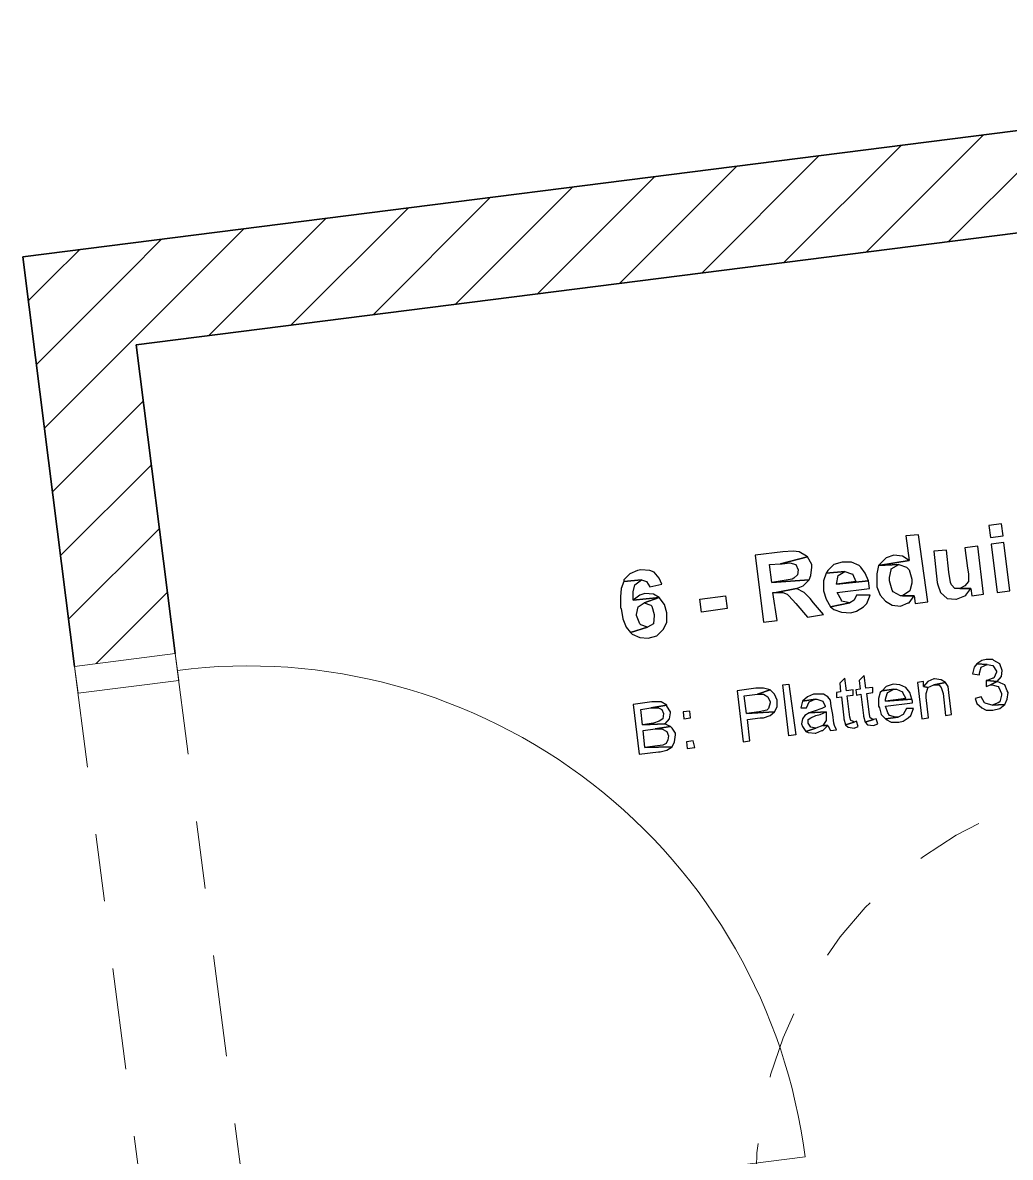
# Model space of a CAD drawing. Header units: metres. Extents: x 2713679.5 to 2713747.3, y 1226017.1 to 1226104.2.
# Drawn here: x 2713729.189 to 2713730.649, y 1226047.878 to 1226049.555 of the extents above; entities that cross this region are included whole.
import ezdxf

# ---------------------------------------------------------------- set-up
doc = ezdxf.new("R2010")
doc.units = ezdxf.units.M
doc.header["$MEASUREMENT"] = 0
doc.linetypes.add('Achse', pattern=[0.115, 0, -0.04, 0.075, 0])
doc.linetypes.add('Strichpunkt 3_1_1mm Achsen', pattern=[0.25, 0.15, -0.05, 0, -0.05])
doc.layers.add('plangrafiken', color=251, linetype='Continuous')
doc.layers.add('waende_stuetzen', color=250, linetype='Continuous')
doc.layers.add('texte', color=7, linetype='Continuous', true_color=0x000000)

msp = doc.modelspace()

# ---------------------------------------------------------------- linework, layer by layer
at = {"layer": 'plangrafiken', "color": 7, "linetype": 'Achse', "lineweight": 13}
msp.add_arc((2713730.8675, 1226047.8395), 0.595, 97.2326, 187.2326, dxfattribs=at)
at = {"layer": 'texte'}
for points in [[(2713730.6357, 1226048.8144), (2713730.6169, 1226048.8119), (2713730.6194, 1226048.7944), (2713730.6382, 1226048.7969)], [(2713730.513, 1226048.7981), (2713730.4942, 1226048.7969), (2713730.4992, 1226048.7606), (2713730.4541, 1226048.753), (2713730.4842, 1226048.7543), (2713730.4842, 1226048.7543), (2713730.4955, 1226048.7505), (2713730.4992, 1226048.7468), (2713730.503, 1226048.733), (2713730.503, 1226048.7268), (2713730.5005, 1226048.7155), (2713730.5005, 1226048.7155), (2713730.4892, 1226048.708), (2713730.5067, 1226048.708), (2713730.508, 1226048.6967), (2713730.5268, 1226048.6992)], [(2713730.6394, 1226048.7868), (2713730.6206, 1226048.7843), (2713730.6294, 1226048.713), (2713730.6482, 1226048.7155)], [(2713730.3127, 1226048.7731), (2713730.2714, 1226048.7681), (2713730.2839, 1226048.6692), (2713730.3039, 1226048.6717), (2713730.2977, 1226048.713), (2713730.3027, 1226048.713), (2713730.3327, 1226048.7192), (2713730.3427, 1226048.723), (2713730.3515, 1226048.7318), (2713730.2964, 1226048.728), (2713730.2927, 1226048.7543), (2713730.3089, 1226048.7555), (2713730.349, 1226048.7656), (2713730.3477, 1226048.7668), (2713730.3365, 1226048.7731), (2713730.3277, 1226048.7743)], [(2713730.5543, 1226048.7756), (2713730.5355, 1226048.7743), (2713730.5405, 1226048.728), (2713730.5418, 1226048.7242), (2713730.5455, 1226048.713), (2713730.5555, 1226048.7042), (2713730.5555, 1226048.7042), (2713730.5681, 1226048.703), (2713730.5693, 1226048.703), (2713730.5818, 1226048.708), (2713730.5831, 1226048.7092), (2713730.5906, 1226048.7192), (2713730.5743, 1226048.7192), (2713730.5668, 1226048.7192), (2713730.5618, 1226048.7242), (2713730.5606, 1226048.728), (2713730.5581, 1226048.743)], [(2713730.6006, 1226048.7818), (2713730.5818, 1226048.7793), (2713730.5856, 1226048.7493), (2713730.5868, 1226048.7405), (2713730.5868, 1226048.7293), (2713730.5818, 1226048.723), (2713730.5743, 1226048.7192), (2713730.5906, 1226048.7192), (2713730.5919, 1226048.708), (2713730.6094, 1226048.7105)], [(2713730.349, 1226048.7656), (2713730.3089, 1226048.7555), (2713730.3114, 1226048.7555), (2713730.3227, 1226048.7568), (2713730.3315, 1226048.7543), (2713730.3352, 1226048.7468), (2713730.334, 1226048.7393), (2713730.329, 1226048.7343), (2713730.3265, 1226048.733), (2713730.3114, 1226048.7305), (2713730.2964, 1226048.728), (2713730.3515, 1226048.7318), (2713730.354, 1226048.738), (2713730.3552, 1226048.7505), (2713730.3552, 1226048.7543)], [(2713730.4016, 1226048.758), (2713730.4003, 1226048.758), (2713730.3878, 1226048.7543), (2713730.379, 1226048.7455), (2713730.3765, 1226048.7418), (2713730.4041, 1226048.7443), (2713730.4141, 1226048.7405), (2713730.4153, 1226048.7405), (2713730.4203, 1226048.7293), (2713730.3916, 1226048.7255), (2713730.4391, 1226048.7305), (2713730.4341, 1226048.7418), (2713730.4279, 1226048.7505), (2713730.4254, 1226048.753), (2713730.4141, 1226048.758)], [(2713730.4541, 1226048.753), (2713730.4516, 1226048.7405), (2713730.4516, 1226048.7268), (2713730.4516, 1226048.7217), (2713730.4566, 1226048.7092), (2713730.4642, 1226048.7005), (2713730.4742, 1226048.6942), (2713730.4867, 1226048.693), (2713730.498, 1226048.698), (2713730.4992, 1226048.698), (2713730.5067, 1226048.708), (2713730.4892, 1226048.708), (2713730.4867, 1226048.708), (2713730.4754, 1226048.7142), (2713730.4742, 1226048.7167), (2713730.4704, 1226048.7305), (2713730.4704, 1226048.7355), (2713730.4729, 1226048.7468), (2713730.4729, 1226048.748), (2713730.4842, 1226048.7543)], [(2713730.4767, 1226048.7681), (2713730.4654, 1226048.7643), (2713730.4566, 1226048.7555), (2713730.4541, 1226048.753), (2713730.4992, 1226048.7606), (2713730.4892, 1226048.7668)], [(2713730.1024, 1226048.7468), (2713730.0974, 1226048.7455), (2713730.0861, 1226048.7405), (2713730.0773, 1226048.7318), (2713730.0773, 1226048.7293), (2713730.1036, 1226048.7318), (2713730.1111, 1226048.7293), (2713730.1161, 1226048.7217), (2713730.1337, 1226048.7255), (2713730.1299, 1226048.7343), (2713730.1224, 1226048.743), (2713730.1161, 1226048.7455)], [(2713730.3765, 1226048.7418), (2713730.3728, 1226048.7305), (2713730.3728, 1226048.7155), (2713730.3728, 1226048.7155), (2713730.3765, 1226048.703), (2713730.3828, 1226048.6917), (2713730.4116, 1226048.698), (2713730.3991, 1226048.7005), (2713730.3991, 1226048.7017), (2713730.3928, 1226048.713), (2713730.4404, 1226048.7192), (2713730.4391, 1226048.7305), (2713730.3916, 1226048.7255), (2713730.3916, 1226048.7255), (2713730.3941, 1226048.738), (2713730.4041, 1226048.7443)], [(2713730.0773, 1226048.7293), (2713730.0736, 1226048.7192), (2713730.0723, 1226048.7067), (2713730.0723, 1226048.6904), (2713730.0736, 1226048.6892), (2713730.0761, 1226048.6742), (2713730.0811, 1226048.6617), (2713730.0873, 1226048.6541), (2713730.1124, 1226048.6617), (2713730.1024, 1226048.6654), (2713730.1011, 1226048.6667), (2713730.0961, 1226048.6792), (2713730.0961, 1226048.6804), (2713730.0986, 1226048.6917), (2713730.1074, 1226048.698), (2713730.1299, 1226048.7055), (2713730.0911, 1226048.7017), (2713730.0911, 1226048.7142), (2713730.0936, 1226048.7242), (2713730.1036, 1226048.7318)], [(2713730.3327, 1226048.7192), (2713730.3027, 1226048.713), (2713730.3127, 1226048.713), (2713730.3189, 1226048.7105), (2713730.3214, 1226048.708), (2713730.3315, 1226048.6967), (2713730.349, 1226048.6767), (2713730.3728, 1226048.6804), (2713730.3578, 1226048.698), (2713730.3527, 1226048.7042), (2713730.344, 1226048.713), (2713730.344, 1226048.713)], [(2713730.1299, 1226048.7055), (2713730.1074, 1226048.698), (2713730.1174, 1226048.6942), (2713730.1186, 1226048.693), (2713730.1224, 1226048.6804), (2713730.1224, 1226048.6792), (2713730.1211, 1226048.6667), (2713730.1124, 1226048.6617), (2713730.0873, 1226048.6541), (2713730.0898, 1226048.6516), (2713730.1011, 1226048.6466), (2713730.1136, 1226048.6454), (2713730.1136, 1226048.6454), (2713730.1262, 1226048.6491), (2713730.1349, 1226048.6579), (2713730.1362, 1226048.6591), (2713730.1412, 1226048.6692), (2713730.1412, 1226048.6829), (2713730.1412, 1226048.6829), (2713730.1374, 1226048.6955)], [(2713730.1086, 1226048.7117), (2713730.1011, 1226048.7092), (2713730.0911, 1226048.7017), (2713730.1299, 1226048.7055), (2713730.1211, 1226048.7105)], [(2713730.1925, 1226048.6842), (2713730.19, 1226048.703), (2713730.2276, 1226048.708), (2713730.2301, 1226048.6892), (2713730.1925, 1226048.6842)], [(2713730.4216, 1226048.7092), (2713730.4178, 1226048.7017), (2713730.4116, 1226048.698), (2713730.3828, 1226048.6917), (2713730.3878, 1226048.6879), (2713730.3991, 1226048.6842), (2713730.4128, 1226048.6829), (2713730.4216, 1226048.6854), (2713730.4316, 1226048.6917), (2713730.4366, 1226048.6967), (2713730.4416, 1226048.7092)], [(2713730.5994, 1226048.6078), (2713730.5956, 1226048.6028), (2713730.5931, 1226048.5928), (2713730.6031, 1226048.5915), (2713730.6031, 1226048.5941), (2713730.6056, 1226048.6028), (2713730.6056, 1226048.6028), (2713730.6144, 1226048.6066)], [(2713730.6131, 1226048.6141), (2713730.6069, 1226048.6128), (2713730.5994, 1226048.6078), (2713730.6144, 1226048.6066), (2713730.6232, 1226048.6053), (2713730.6282, 1226048.5966), (2713730.6282, 1226048.5953), (2713730.6244, 1226048.5865), (2713730.6232, 1226048.5865), (2713730.6144, 1226048.5828), (2713730.6294, 1226048.5815), (2713730.6357, 1226048.589), (2713730.6369, 1226048.5978), (2713730.6369, 1226048.5978), (2713730.6332, 1226048.6078), (2713730.6332, 1226048.6078), (2713730.6244, 1226048.6128), (2713730.6232, 1226048.6141)], [(2713730.4041, 1226048.5865), (2713730.3966, 1226048.579), (2713730.3978, 1226048.5665), (2713730.3916, 1226048.5653), (2713730.3916, 1226048.5577), (2713730.3991, 1226048.559), (2713730.4028, 1226048.5277), (2713730.4028, 1226048.5264), (2713730.4053, 1226048.5177), (2713730.4178, 1226048.5214), (2713730.4153, 1226048.5227), (2713730.4128, 1226048.5239), (2713730.4116, 1226048.529), (2713730.4078, 1226048.5603), (2713730.4166, 1226048.5615), (2713730.4166, 1226048.569), (2713730.4066, 1226048.5678)], [(2713730.4329, 1226048.5903), (2713730.4254, 1226048.5828), (2713730.4266, 1226048.5703), (2713730.4203, 1226048.569), (2713730.4216, 1226048.5615), (2713730.4279, 1226048.5628), (2713730.4316, 1226048.5315), (2713730.4316, 1226048.5302), (2713730.4341, 1226048.5214), (2713730.4466, 1226048.5252), (2713730.4441, 1226048.5264), (2713730.4416, 1226048.5277), (2713730.4404, 1226048.5327), (2713730.4366, 1226048.564), (2713730.4454, 1226048.5653), (2713730.4454, 1226048.5728), (2713730.4354, 1226048.5715)], [(2713730.5368, 1226048.5853), (2713730.5355, 1226048.5853), (2713730.5268, 1226048.5815), (2713730.5205, 1226048.574), (2713730.5268, 1226048.5728), (2713730.5355, 1226048.5765), (2713730.553, 1226048.5803), (2713730.5468, 1226048.584)], [(2713730.2726, 1226048.5715), (2713730.2451, 1226048.5678), (2713730.2538, 1226048.4926), (2713730.2639, 1226048.4939), (2713730.2601, 1226048.5252), (2713730.2789, 1226048.5277), (2713730.2839, 1226048.5277), (2713730.2939, 1226048.5315), (2713730.3002, 1226048.5365), (2713730.2589, 1226048.534), (2713730.2551, 1226048.5603), (2713730.2751, 1226048.5628), (2713730.2939, 1226048.569), (2713730.2939, 1226048.569), (2713730.2839, 1226048.5715), (2713730.2826, 1226048.5715)], [(2713730.2939, 1226048.569), (2713730.2751, 1226048.5628), (2713730.2839, 1226048.5628), (2713730.2901, 1226048.559), (2713730.2939, 1226048.5515), (2713730.2939, 1226048.5502), (2713730.2914, 1226048.5415), (2713730.2889, 1226048.539), (2713730.2776, 1226048.5365), (2713730.2589, 1226048.534), (2713730.3002, 1226048.5365), (2713730.3039, 1226048.544), (2713730.3039, 1226048.5527), (2713730.3039, 1226048.554), (2713730.3002, 1226048.5628)], [(2713730.3214, 1226048.5014), (2713730.3127, 1226048.5765), (2713730.3214, 1226048.5778), (2713730.3315, 1226048.5027), (2713730.3214, 1226048.5014)], [(2713730.4592, 1226048.5678), (2713730.4566, 1226048.5653), (2713730.4541, 1226048.5565), (2713730.4541, 1226048.5452), (2713730.4554, 1226048.5427), (2713730.4579, 1226048.5327), (2713730.4642, 1226048.5264), (2713730.4829, 1226048.529), (2713730.4792, 1226048.529), (2713730.4704, 1226048.5315), (2713730.4679, 1226048.5352), (2713730.4642, 1226048.5452), (2713730.5042, 1226048.5502), (2713730.5042, 1226048.5527), (2713730.503, 1226048.5552), (2713730.4642, 1226048.5527), (2713730.4642, 1226048.5552), (2713730.4667, 1226048.564), (2713730.4679, 1226048.5653), (2713730.4767, 1226048.5703)], [(2713730.4754, 1226048.5778), (2713730.4754, 1226048.5778), (2713730.4654, 1226048.574), (2713730.4592, 1226048.5678), (2713730.4767, 1226048.5703), (2713730.4804, 1226048.5703), (2713730.4892, 1226048.5665), (2713730.4892, 1226048.5653), (2713730.4942, 1226048.5565), (2713730.4642, 1226048.5527), (2713730.503, 1226048.5552), (2713730.5005, 1226048.5653), (2713730.4942, 1226048.5728), (2713730.4942, 1226048.5728), (2713730.4854, 1226048.5765)], [(2713730.5205, 1226048.5815), (2713730.5117, 1226048.5803), (2713730.518, 1226048.5264), (2713730.528, 1226048.5277), (2713730.5243, 1226048.5577), (2713730.5243, 1226048.564), (2713730.5268, 1226048.5715), (2713730.5268, 1226048.5728), (2713730.5205, 1226048.574)], [(2713730.553, 1226048.5803), (2713730.5355, 1226048.5765), (2713730.543, 1226048.5765), (2713730.5468, 1226048.5728), (2713730.5493, 1226048.564), (2713730.553, 1226048.5315), (2713730.5618, 1226048.5327), (2713730.5581, 1226048.5653), (2713730.5568, 1226048.574)], [(2713730.6131, 1226048.5828), (2713730.6131, 1226048.574), (2713730.6194, 1226048.5765), (2713730.6294, 1226048.5815), (2713730.6294, 1226048.5815), (2713730.6144, 1226048.5828)], [(2713730.6294, 1226048.5815), (2713730.6194, 1226048.5765), (2713730.6219, 1226048.5765), (2713730.6307, 1226048.574), (2713730.6319, 1226048.5728), (2713730.6357, 1226048.564), (2713730.6357, 1226048.5615), (2713730.6332, 1226048.5515), (2713730.6307, 1226048.5502), (2713730.6219, 1226048.5465), (2713730.6407, 1226048.5477), (2713730.6444, 1226048.5552), (2713730.6457, 1226048.5653), (2713730.6444, 1226048.5678), (2713730.6407, 1226048.5765), (2713730.6382, 1226048.5778)], [(2713730.1186, 1226048.5515), (2713730.0911, 1226048.5477), (2713730.0999, 1226048.4739), (2713730.1287, 1226048.4776), (2713730.1312, 1226048.4776), (2713730.1412, 1226048.4801), (2713730.1487, 1226048.4851), (2713730.1086, 1226048.4839), (2713730.1061, 1226048.5089), (2713730.1236, 1226048.5114), (2713730.1462, 1226048.5152), (2713730.1374, 1226048.5189), (2713730.1387, 1226048.5189), (2713730.1049, 1226048.5177), (2713730.1024, 1226048.5402), (2713730.1174, 1226048.5427), (2713730.1412, 1226048.5465), (2713730.1324, 1226048.5515), (2713730.1299, 1226048.5515)], [(2713730.3415, 1226048.5527), (2713730.339, 1226048.5427), (2713730.3477, 1226048.5427), (2713730.3515, 1226048.5515), (2713730.3515, 1226048.5515), (2713730.3603, 1226048.5552)], [(2713730.3615, 1226048.5628), (2713730.3578, 1226048.5628), (2713730.349, 1226048.559), (2713730.349, 1226048.559), (2713730.3415, 1226048.5527), (2713730.3415, 1226048.5527), (2713730.3603, 1226048.5552), (2713730.3628, 1226048.5552), (2713730.3715, 1226048.5527), (2713730.3753, 1226048.5452), (2713730.3753, 1226048.544), (2713730.3703, 1226048.5415), (2713730.359, 1226048.5377), (2713730.3515, 1226048.5352), (2713730.3765, 1226048.5365), (2713730.3765, 1226048.5327), (2713730.3765, 1226048.5239), (2713730.3715, 1226048.5164), (2713730.379, 1226048.5164), (2713730.3828, 1226048.5089), (2713730.3916, 1226048.5102), (2713730.389, 1226048.5164), (2713730.3878, 1226048.5202), (2713730.3865, 1226048.5327), (2713730.384, 1226048.5452), (2713730.3828, 1226048.554), (2713730.379, 1226048.559), (2713730.3728, 1226048.5628), (2713730.3715, 1226048.5628)], [(2713730.6056, 1226048.559), (2713730.5969, 1226048.5565), (2713730.5994, 1226048.549), (2713730.6069, 1226048.5427), (2713730.6131, 1226048.539), (2713730.6232, 1226048.539), (2713730.6232, 1226048.539), (2713730.6332, 1226048.5415), (2713730.6407, 1226048.5477), (2713730.6219, 1226048.5465), (2713730.6219, 1226048.5465), (2713730.6131, 1226048.549), (2713730.6106, 1226048.5502)], [(2713730.1412, 1226048.5465), (2713730.1174, 1226048.5427), (2713730.1186, 1226048.5427), (2713730.1287, 1226048.5427), (2713730.1337, 1226048.5402), (2713730.1362, 1226048.534), (2713730.1349, 1226048.5264), (2713730.1299, 1226048.5227), (2713730.1211, 1226048.5202), (2713730.1049, 1226048.5177), (2713730.1387, 1226048.5189), (2713730.1449, 1226048.5264), (2713730.1462, 1226048.5352), (2713730.1462, 1226048.5365), (2713730.1412, 1226048.5452)], [(2713730.175, 1226048.5377), (2713730.165, 1226048.5365), (2713730.1662, 1226048.5264), (2713730.1762, 1226048.5277)], [(2713730.3515, 1226048.5352), (2713730.3452, 1226048.5315), (2713730.3415, 1226048.5264), (2713730.3402, 1226048.5189), (2713730.3415, 1226048.5152), (2713730.3465, 1226048.5077), (2713730.3615, 1226048.5127), (2713730.354, 1226048.5139), (2713730.3502, 1226048.5202), (2713730.3502, 1226048.5252), (2713730.354, 1226048.5277), (2713730.3615, 1226048.5315), (2713730.3678, 1226048.5327), (2713730.3765, 1226048.5365)], [(2713730.4955, 1226048.5415), (2713730.4955, 1226048.5415), (2713730.4905, 1226048.5327), (2713730.4829, 1226048.529), (2713730.4642, 1226048.5264), (2713730.4654, 1226048.5252), (2713730.4729, 1226048.5214), (2713730.4842, 1226048.5214), (2713730.4905, 1226048.5227), (2713730.498, 1226048.5277), (2713730.5017, 1226048.5315), (2713730.5055, 1226048.5415)], [(2713730.4216, 1226048.5227), (2713730.4178, 1226048.5214), (2713730.4053, 1226048.5177), (2713730.4091, 1226048.5139), (2713730.4178, 1226048.5127), (2713730.4241, 1226048.5152)], [(2713730.4504, 1226048.5264), (2713730.4466, 1226048.5252), (2713730.4341, 1226048.5214), (2713730.4379, 1226048.5177), (2713730.4466, 1226048.5164), (2713730.4529, 1226048.5189)], [(2713730.1462, 1226048.5152), (2713730.1236, 1226048.5114), (2713730.1249, 1226048.5114), (2713730.1337, 1226048.5114), (2713730.1412, 1226048.5077), (2713730.1437, 1226048.5014), (2713730.1424, 1226048.4952), (2713730.1399, 1226048.4901), (2713730.1349, 1226048.4876), (2713730.1274, 1226048.4864), (2713730.1086, 1226048.4839), (2713730.1487, 1226048.4851), (2713730.1524, 1226048.4926), (2713730.1524, 1226048.4926), (2713730.1537, 1226048.5027), (2713730.1537, 1226048.5052), (2713730.1487, 1226048.5127)], [(2713730.3715, 1226048.5164), (2713730.3615, 1226048.5127), (2713730.3465, 1226048.5077), (2713730.3502, 1226048.5064), (2713730.3603, 1226048.5052), (2713730.3615, 1226048.5052), (2713730.3703, 1226048.5089), (2713730.3715, 1226048.5089), (2713730.379, 1226048.5164)], [(2713730.18, 1226048.4939), (2713730.17, 1226048.4926), (2713730.1712, 1226048.4826), (2713730.1825, 1226048.4839)]]:
    msp.add_lwpolyline(points, close=True, dxfattribs=at)
at = {"layer": 'waende_stuetzen', "color": 7, "linetype": 'Continuous', "lineweight": 35}
for p, q in [((2713731.9168, 1226049.5553), (2713729.1887, 1226049.2091)), ((2713729.3564, 1226049.0792), (2713731.3405, 1226049.331)), ((2713729.1887, 1226049.2091), (2713729.2076, 1226049.0603)), ((2713729.4143, 1226048.6228), (2713729.3564, 1226049.0792)), ((2713729.2076, 1226049.0603), (2713729.2655, 1226048.6039))]:
    msp.add_line(p, q, dxfattribs=at)
at = {"layer": 'waende_stuetzen', "color": 18, "linetype": 'Continuous', "lineweight": 0, "true_color": 0x000000}
for p, q in [((2713730.4357, 1226049.2161), (2713730.6088, 1226049.3893)), ((2713730.5571, 1226049.2315), (2713730.7303, 1226049.4047)), ((2713730.3142, 1226049.2007), (2713730.4873, 1226049.3739)), ((2713730.1927, 1226049.1853), (2713730.3659, 1226049.3585)), ((2713730.0712, 1226049.1699), (2713730.2444, 1226049.3431)), ((2713729.9497, 1226049.1545), (2713730.1229, 1226049.3276)), ((2713729.8282, 1226049.139), (2713730.0014, 1226049.3122)), ((2713729.7068, 1226049.1236), (2713729.8799, 1226049.2968)), ((2713729.5853, 1226049.1082), (2713729.7584, 1226049.2814)), ((2713729.4638, 1226049.0928), (2713729.637, 1226049.266)), ((2713729.355, 1226049.0901), (2713729.5155, 1226049.2506)), ((2713729.343, 1226049.1842), (2713729.394, 1226049.2351)), ((2713729.2299, 1226049.1771), (2713729.2725, 1226049.2197)), ((2713729.1969, 1226049.1441), (2713729.2299, 1226049.1771)), ((2713729.2897, 1226049.1308), (2713729.343, 1226049.1842)), ((2713729.2208, 1226049.062), (2713729.2897, 1226049.1308)), ((2713729.3494, 1226049.0845), (2713729.355, 1226049.0901)), ((2713729.2208, 1226048.9559), (2713729.3423, 1226049.0774)), ((2713729.3423, 1226049.0774), (2713729.3494, 1226049.0845)), ((2713729.2089, 1226049.05), (2713729.2208, 1226049.062)), ((2713729.2328, 1226048.8618), (2713729.3669, 1226048.9959)), ((2713729.2447, 1226048.7676), (2713729.3789, 1226048.9018)), ((2713729.2566, 1226048.6735), (2713729.3908, 1226048.8077)), ((2713729.2971, 1226048.608), (2713729.4028, 1226048.7136))]:
    msp.add_line(p, q, dxfattribs=at)
at = {"layer": 'waende_stuetzen', "color": 7, "linetype": 'Continuous', "lineweight": 13}
for p, q in [((2713729.4143, 1226048.6228), (2713729.2655, 1226048.6039)), ((2713729.4193, 1226048.5831), (2713729.4143, 1226048.6228)), ((2713729.2655, 1226048.6039), (2713729.2705, 1226048.5643)), ((2713729.2705, 1226048.5643), (2713729.4193, 1226048.5831)), ((2713729.5219, 1226047.7746), (2713730.3453, 1226047.8791))]:
    msp.add_line(p, q, dxfattribs=at)
at = {"layer": 'waende_stuetzen', "color": 7, "linetype": 'Strichpunkt 3_1_1mm Achsen', "lineweight": 13}
for p, q in [((2713729.4143, 1226048.6228), (2713729.5251, 1226047.7498)), ((2713729.2655, 1226048.6039), (2713729.3763, 1226047.7309))]:
    msp.add_line(p, q, dxfattribs=at)
at = {"layer": 'waende_stuetzen', "color": 7, "linetype": 'Continuous', "lineweight": 13}
msp.add_arc((2713729.5219, 1226047.7746), 0.83, 7.2326, 97.2326, dxfattribs=at)

doc.saveas('drawing.dxf')
